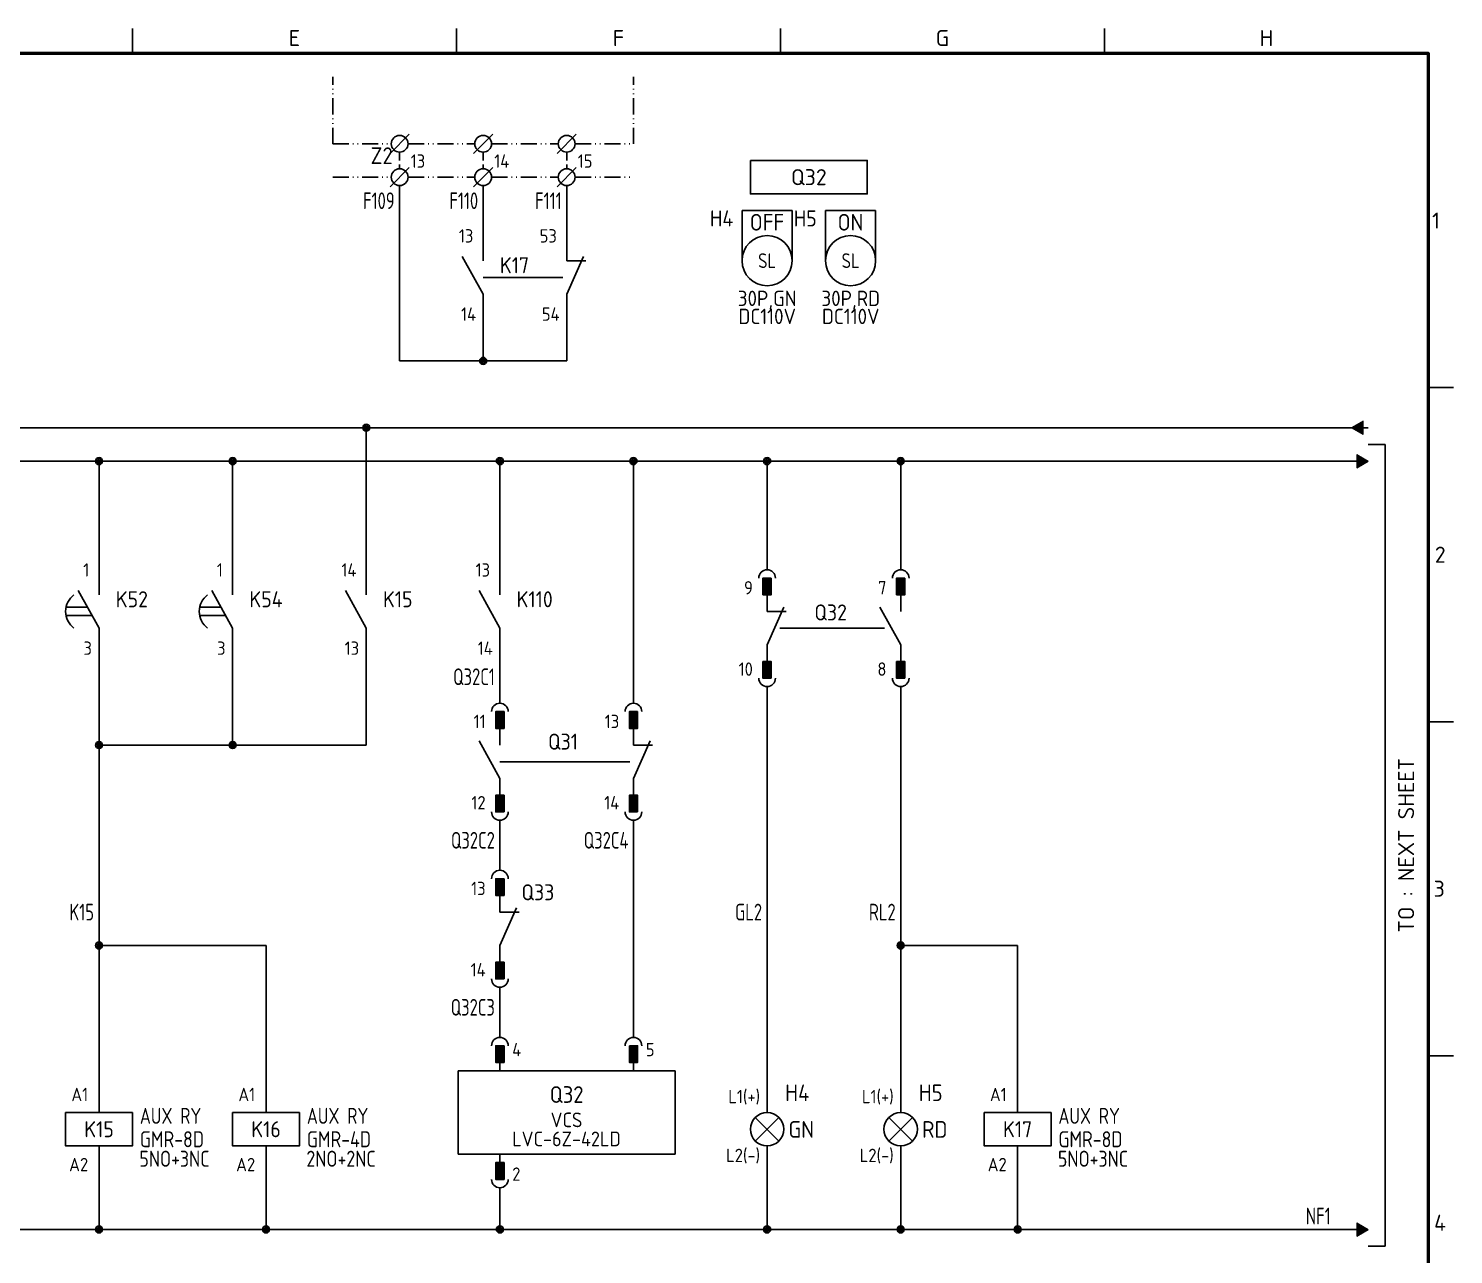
# Model space of a CAD drawing. Header units: millimetres. Extents: x 0 to 556, y 1 to 306.
# Drawn here: x 194.4 to 407.8, y 103.8 to 287.2 of the extents above; entities that cross this region are included whole.
import ezdxf
from ezdxf.enums import TextEntityAlignment as Align

# ---------------------------------------------------------------- set-up
doc = ezdxf.new("R2010")
doc.units = ezdxf.units.MM
doc.linetypes.add('ACAD_ISO12W100', pattern=[21, 12, -3, 0, -3, 0, -3])
doc.linetypes.add('HIDDEN', pattern=[0.375, 0.25, -0.125])
for name, color, linetype in [('LINK', 7, 'Continuous'), ('MISC', 7, 'Continuous'), ('Sheet Line', 3, 'Continuous'), ('Sheet Text', 2, 'Continuous'), ('SYMS', 7, 'Continuous'), ('TAGS', 7, 'Continuous'), ('TERMS', 7, 'Continuous'), ('WIRE_YELLOW', 2, 'Continuous'), ('WIREFIXED', 7, 'Continuous')]:
    doc.layers.add(name, color=color, linetype=linetype)
doc.layers.add('Sheet Out Line', color=2, linetype='Continuous', lineweight=50)
doc.styles.add('WD', font='ISOCP2.shx')
doc.styles.add('WD_IEC', font='ISOCP2.shx', dxfattribs={"width": 1.1, "height": 2.4, "bigfont": 'whgtxt.shx'})
pattern_1 = [(45, (123.85557, 95.69532), (-0.1122532, 0.1122532), [])]

# ---------------------------------------------------------------- blocks, each defined once
blk = doc.blocks.new('LSSA3')
h = blk.add_hatch()
h.set_pattern_fill('ANSI31', color=256, scale=0.05, style=0)
h.set_pattern_definition(pattern_1)
h.paths.add_polyline_path([(345.99, 108.51), (346.14, 108.51)], flags=17)
edge = h.paths.add_edge_path(flags=17)
edge.add_line((345.83, 108.51), (345.99, 108.51))
edge.add_line((345.83, 108.51), (345.99, 108.51))
at = {"layer": 'Sheet Line'}
for p, q in [((210, 283.5), (210, 287.25)), ((258.5, 283.5), (258.5, 287.25)), ((307, 283.5), (307, 287.25)), ((355.5, 283.5), (355.5, 287.25)), ((404, 233.5), (407.75, 233.5)), ((404, 183.5), (407.75, 183.5)), ((404, 133.5), (407.75, 133.5))]:
    blk.add_line(p, q, dxfattribs=at)
at = {"layer": 'Sheet Out Line'}
blk.add_lwpolyline([(16, 6.5), (404, 6.5), (404, 283.5), (16, 283.5)], close=True, dxfattribs=at)
at = {"style": 'WD_IEC', "width": 1.1}
for tag, height, p in [('DESC4', 2.4, (57.5, 39.5)), ('CUSTOMERS31', 3.8, (219, 38)), ('TITLE1', 3.6, (333, 37.5)), ('CUSTOMERS21', 3.8, (219, 35.25)), ('DESC3', 2.4, (57.5, 33.5)), ('CUSTOMERS32', 3.8, (219, 32.5)), ('TITLE2', 3.6, (333, 32.5)), ('CUSTOMERS22', 3.8, (219, 29.75)), ('RN', 3.5, (398, 28.75)), ('DESC2', 2.4, (57.5, 27.5)), ('CUSTOMERS33', 3.8, (219, 27)), ('TITLE3', 3.6, (333, 27.5)), ('DESC1', 2.4, (57.5, 21.5)), ('FILE', 2.4, (314, 18.5)), ('WORKNO', 3.5, (365.5, 18.5)), ('DESC0', 2.4, (57.5, 15.5)), ('SHN', 2.4, (395, 12)), ('TSH', 2.4, (401, 9))]:
    blk.add_attdef(tag, text='', height=height, dxfattribs=at).set_placement(p, align=Align.MIDDLE_CENTER)
at = {"style": 'WD_IEC'}
for tag, p in [('DATE4', (96.5, 39.5)), ('DRWN4', (111.5, 39.5)), ('DSGN4', (126.5, 39.5)), ('CHKD4', (141.5, 39.5)), ('APPD4', (156.5, 39.5)), ('DATE3', (96.5, 33.5)), ('DRWN3', (111.5, 33.5)), ('DSGN3', (126.5, 33.5)), ('CHKD3', (141.5, 33.5)), ('APPD3', (156.5, 33.5)), ('DATE2', (96.5, 27.5)), ('DRWN2', (111.5, 27.5)), ('DSGN2', (126.5, 27.5)), ('CHKD2', (141.5, 27.5)), ('APPD2', (156.5, 27.5)), ('DATE1', (96.5, 21.5)), ('DRWN1', (111.5, 21.5)), ('DSGN1', (126.5, 21.5)), ('CHKD1', (141.5, 21.5)), ('APPD1', (156.5, 21.5)), ('DATE0', (96.5, 15.5)), ('DRWN0', (111.5, 15.5)), ('DSGN0', (126.5, 15.5)), ('CHKD0', (141.5, 15.5)), ('APPD0', (156.5, 15.5))]:
    blk.add_attdef(tag, text='', height=2.4, dxfattribs=at).set_placement(p, align=Align.MIDDLE_CENTER)
at = {"style": 'WD_IEC', "width": 1.1}
for tag, p in [('DWG1ST', (345, 10.5)), ('DWGNO', (373.49, 10.5))]:
    blk.add_attdef(tag, text='', height=3.5, dxfattribs=at).set_placement(p, align=Align.MIDDLE_LEFT)
at = {"style": 'WD_IEC', "width": 1.1, "flags": 9}
blk.add_attdef('WD_TB', (0, 0), '', height=2.4, dxfattribs=at)
at = {"layer": 'Sheet Text', "style": 'WD_IEC', "width": 1.1}
for s, p in [('E', (234.25, 284.62)), ('F', (282.75, 284.62)), ('G', (331.25, 284.62)), ('H', (379.75, 284.62))]:
    blk.add_text(s, height=2.4, dxfattribs=at).set_placement(p, align=Align.CENTER)
for s, p in [('1', (405.73, 258.5)), ('2', (406.58, 208.5)), ('3', (406.45, 158.5)), ('4', (406.62, 108.5))]:
    blk.add_text(s, height=2.4, dxfattribs=at).set_placement(p, align=Align.MIDDLE_RIGHT)
blk = doc.blocks.new('VONF1N')
blk.add_hatch(color=256).paths.add_polyline_path([(1, -0.768), (-1, -0.768), (0, -2.5)])
at = {"flags": 128}
blk.add_lwpolyline([(0, -0.768), (0, 0)], dxfattribs=at)
at = {"lineweight": 0, "flags": 128}
for points in [[(1, -0.768), (-1, -0.768), (0, -2.5)], [(1, -0.768), (0, -2.5)]]:
    blk.add_lwpolyline(points, dxfattribs=at)
at = {"style": 'WD', "flags": 1}
for tag, p in [('X2TERM01', (0, -0.768)), ('X8TERM02', (0, -2.5))]:
    blk.add_attdef(tag, p, '', height=0.08, dxfattribs=at)
blk = doc.blocks.new('VA21_VCSQ2')
for p, q in [((0, 0), (0, -1.25)), ((20, 0), (20, -1.25)), ((20, -6.25), (20, -2.5)), ((26.25, -6.25), (-6.25, -6.25)), ((-6.25, -6.25), (-6.25, -18.75)), ((0, -5), (0, -6.25)), ((0, -6.25), (0, -6.25)), ((26.25, -18.75), (26.25, -6.25)), ((-6.25, -10.01), (-6.25, -10.01)), ((-6.25, -18.75), (26.25, -18.75)), ((0, -18.75), (0, -18.75)), ((0, -20), (0, -18.75)), ((0, -25), (0, -23.75))]:
    blk.add_line(p, q)
for points in [[(0.62, -2.5), (-0.62, -2.5), (-0.62, -5), (0.62, -5)], [(19.38, -2.5), (20.62, -2.5), (20.62, -5), (19.38, -5)], [(0.62, -22.5), (-0.62, -22.5), (-0.62, -20), (0.62, -20)]]:
    blk.add_lwpolyline(points, close=True)
for centre, start, end in [((0, -2.5), 0, 180), ((20, -2.5), 0, 180), ((0, -22.5), 180, 0)]:
    blk.add_arc(centre, 1.25, start, end)
for points in [[(0.62, -5), (0.62, -2.5), (-0.62, -5), (-0.62, -2.5)], [(19.38, -5), (19.38, -2.5), (20.62, -5), (20.62, -2.5)], [(0.62, -20), (0.62, -22.5), (-0.62, -20), (-0.62, -22.5)]]:
    blk.add_solid(points)
at = {"flags": 1}
for tag, p, height, style in [('X2TERM01', (0, 0), 0.08, 'WD'), ('X2TERM03', (20, 0), 0.08, 'WD'), ('CAT', (26.86, -9.24), 1, 'WD_IEC'), ('FAMILY', (26.85, -10.78), 1, 'WD_IEC'), ('CATDESC', (26.85, -12.28), 1, 'WD_IEC'), ('MFG', (26.9, -13.57), 1, 'WD_IEC'), ('ASSYCODE', (26.79, -14.93), 1, 'WD_IEC'), ('RATING10', (26.79, -16.3), 1, 'WD_IEC'), ('RATING1', (26.79, -17.67), 1, 'WD_IEC'), ('RATING2', (26.79, -19.04), 1, 'WD_IEC'), ('X8TERM02', (0, -25), 0.08, 'WD')]:
    blk.add_attdef(tag, p, '', height=height, dxfattribs=dict(at, style=style))
at = {"linetype": 'Continuous', "style": 'WD'}
for tag, p in [('TERM01', (1.85, -3.08)), ('TERM03', (21.85, -3.08)), ('TERM02', (1.85, -21.72))]:
    blk.add_attdef(tag, text='', height=2, dxfattribs=at).set_placement(p, align=Align.MIDDLE_LEFT)
at = {"style": 'WD_IEC', "flags": 1}
for tag, p in [('INST', (26.98, -6.05)), ('LOC', (26.95, -7.35))]:
    blk.add_attdef(tag, text='', height=1, dxfattribs=at).set_placement(p, align=Align.MIDDLE_LEFT)
at = {"style": 'WD_IEC'}
for tag, height, p in [('TAG1', 2.5, (9.99, -9.81)), ('RATING12', 2.2, (9.97, -13.6)), ('RATING11', 2.2, (9.97, -16.45))]:
    blk.add_attdef(tag, text='', height=height, dxfattribs=at).set_placement(p, align=Align.MIDDLE_CENTER)
at = {"lineweight": 9, "style": 'WD_IEC'}
for tag, p in [('NO', (-4.31, -38.19)), ('NC', (-4.31, -41.69))]:
    blk.add_attdef(tag, text='', height=2.5, dxfattribs=at).set_placement(p, align=Align.TOP_RIGHT)
for tag, p in [('XREFNO', (-2.81, -38.19)), ('XREFNC', (-2.81, -41.69))]:
    blk.add_attdef(tag, text='', height=2.5, dxfattribs=at).set_placement(p, align=Align.TOP_LEFT)
blk = doc.blocks.new('WDDOT')
for radius in [0.529, 0.33, 0.164]:
    blk.add_circle((0, 0), radius)
blk = doc.blocks.new('VJ11_AUXRY_Q1')
for p, q in [((0, 2.5), (0, 7.5)), ((0, -2.5), (0, -7.5))]:
    blk.add_line(p, q)
blk.add_lwpolyline([(-5, 2.5), (-5, -2.5), (5, -2.5), (5, 2.5)], close=True)
at = {"style": 'WD_IEC', "flags": 1}
for tag, p, height in [('X2TERM01', (0, 7.5), 0.32), ('X4LINK', (-5, 0), 0.32), ('X1LINK', (5, 0), 0.32), ('INST', (2.17, -4.46), 1), ('LOC', (2.14, -5.76), 1), ('FAMILY', (2.27, -7.15), 1), ('X8TERM02', (0, -7.5), 0.32), ('MFG', (2.34, -8.68), 1), ('ASSYCODE', (2.25, -11.11), 1), ('CAT', (2.31, -9.98), 1), ('WDTAGALT', (2.25, -12.35), 1), ('PEER_PINLIST', (2.25, -13.65), 1)]:
    blk.add_attdef(tag, p, '', height=height, dxfattribs=at)
at = {"style": 'WD_IEC'}
for tag, p in [('TERM01', (-1.63, 4.2)), ('TERM02', (-1.63, -6.29))]:
    blk.add_attdef(tag, text='', height=2, dxfattribs=at).set_placement(p, align=Align.RIGHT)
for tag, p, width in [('RATING12', (6.11, 0.8), 0.85), ('RATING11', (6.11, -2.7), 0.9), ('RATING1', (6.04, -5.62), 0.9)]:
    blk.add_attdef(tag, p, '', height=2.4, dxfattribs=dict(at, width=width))
blk.add_attdef('TAG1', text='', height=2.4, dxfattribs=at).set_placement((0, 0), align=Align.MIDDLE_CENTER)
at = {"lineweight": 9, "style": 'WD_IEC'}
for tag, p in [('NO', (-5.5, -16.5)), ('NC', (-5.5, -20))]:
    blk.add_attdef(tag, text='', height=2.5, dxfattribs=at).set_placement(p, align=Align.TOP_RIGHT)
for tag, p in [('XREFNO', (-4, -16.5)), ('XREFNC', (-4, -20))]:
    blk.add_attdef(tag, text='', height=2.5, dxfattribs=at).set_placement(p, align=Align.TOP_LEFT)
blk = doc.blocks.new('VJ321_TIMER1')
for p, q in [((0, 7.5), (0, 2.5)), ((0, -2.5), (-3.12, 3.12)), ((-4.94, 0.62), (-1.74, 0.62)), ((-4.94, -0.62), (-1.04, -0.62)), ((0, -2.5), (0, -7.5))]:
    blk.add_line(p, q)
blk.add_arc((-1.88, 0), 3.12, 126.8699, 233.1301)
at = {"linetype": 'Continuous', "style": 'WD_IEC'}
for tag, p in [('TERM01', (-1.47, 5.21)), ('TERM02', (-1.06, -6.5))]:
    blk.add_attdef(tag, text='', height=2, dxfattribs=at).set_placement(p, align=Align.RIGHT)
at = {"style": 'WD_IEC', "flags": 1}
for tag, p in [('X2TERM01', (0, 7.5)), ('X4LINK', (-5.75, 0)), ('X1LINK', (-0.5, 0)), ('X8TERM02', (0, -7.5))]:
    blk.add_attdef(tag, p, '', height=0.32, dxfattribs=at)
at = {"style": 'WD', "flags": 1}
for tag, p in [('INST', (-7.16, 1.33)), ('LOC', (-7.26, -0.03)), ('FAMILY', (-7.22, -2.55)), ('XREF', (-7.24, -1.29)), ('CONTACT', (-7.29, -3.89))]:
    blk.add_attdef(tag, text='', height=1, dxfattribs=at).set_placement(p, align=Align.RIGHT)
at = {"style": 'WD_IEC'}
for tag, p in [('TAG2', (2.5, 0.62)), ('TEXT1', (2.5, -2.89)), ('TEXT2', (2.5, -6.09))]:
    blk.add_attdef(tag, p, '', height=2.4, dxfattribs=at)
blk = doc.blocks.new('VB421_AUXCONTACT1')
for p, q in [((0, 7.5), (0, 2.5)), ((0, -2.5), (-3.12, 3.12)), ((0, -2.5), (0, -7.5))]:
    blk.add_line(p, q)
at = {"linetype": 'Continuous', "style": 'WD_IEC'}
for tag, p in [('TERM01', (-1.47, 5.21)), ('TERM02', (-1.06, -6.5))]:
    blk.add_attdef(tag, text='', height=2, dxfattribs=at).set_placement(p, align=Align.RIGHT)
at = {"style": 'WD_IEC', "flags": 1}
for tag, p, height in [('X2TERM01', (0, 7.5), 0.34), ('X4LINK', (-2.75, 0), 0.32), ('X1LINK', (0, 0), 0.34), ('X8TERM02', (0, -7.5), 0.34)]:
    blk.add_attdef(tag, p, '', height=height, dxfattribs=at)
at = {"style": 'WD_IEC'}
for tag, p in [('TAG2', (2.5, 0.62)), ('TEXT1', (2.5, -2.89)), ('TEXT2', (2.5, -6.09))]:
    blk.add_attdef(tag, p, '', height=2.4, dxfattribs=at)
for tag, p in [('INST', (-2.43, -9.12)), ('LOC', (-2.58, -10.73))]:
    blk.add_attdef(tag, text='', height=1, dxfattribs=at).set_placement(p, align=Align.RIGHT)
at = {"style": 'WD_IEC', "flags": 1}
for tag, p in [('FAMILY', (-2.53, -13.64)), ('XREF', (-2.58, -12.19)), ('CONTACT', (-2.6, -15.24))]:
    blk.add_attdef(tag, text='', height=1, dxfattribs=at).set_placement(p, align=Align.RIGHT)
blk = doc.blocks.new('WD_WNV')
at = {"linetype": 'Continuous', "style": 'WD_IEC', "width": 0.8}
blk.add_attdef('WIRENO', text='', height=2.5, rotation=90, dxfattribs=at).set_placement((-0.75, 0), align=Align.CENTER)
at = {"style": 'WD_IEC', "flags": 1}
for tag, p in [('W08USER', (-1, 0.375)), ('W04USER', (-1, 0.875)), ('W05USER', (-1, 0.75)), ('W09USER', (-1, 0.25)), ('W03USER', (-1, 1)), ('W06USER', (-1, 0.625)), ('W07USER', (-1, 0.5)), ('W02USER', (-1, 1.125)), ('W01USER', (-1, 1.25)), ('W10USER', (-1, 0.125))]:
    blk.add_attdef(tag, text='', height=0.08, dxfattribs=at).set_placement(p, align=Align.CENTER)
blk = doc.blocks.new('VPA2_PBLGREEN')
for p, q in [((0, 7.5), (0, 2.5)), ((-1.77, -1.77), (1.77, 1.77)), ((1.77, -1.77), (-1.77, 1.77)), ((0, -2.5), (0, -7.5))]:
    blk.add_line(p, q)
blk.add_circle((0, 0), 2.5)
at = {"style": 'WD_IEC', "flags": 1}
for tag, p, height in [('INST', (1.67, 9.33), 1), ('LOC', (1.73, 8.15), 1), ('X2TERM01', (0, 7.5), 0.32), ('X4LINK', (-3, 0), 0.32), ('X1LINK', (3, 0), 0.32), ('FAMILY', (1, -5.91), 1), ('X8TERM02', (0, -7.5), 0.32)]:
    blk.add_attdef(tag, p, '', height=height, dxfattribs=at)
at = {"style": 'WD_IEC'}
for tag, p in [('TAG2', (2.7, 5.45)), ('COLOR', (3.2, -0.03))]:
    blk.add_attdef(tag, text='', height=2.5, dxfattribs=at).set_placement(p, align=Align.MIDDLE_LEFT)
for tag, p in [('TERM01', (-1.05, 3.89)), ('TERM02', (-1.05, -4.92))]:
    blk.add_attdef(tag, text='', height=2, dxfattribs=at).set_placement(p, align=Align.RIGHT)
at = {"style": 'WD_IEC', "flags": 1}
for tag, height, p in [('XREF', 2, (3.01, 2.8)), ('PIN_LIST', 1.6, (3.12, -3.72))]:
    blk.add_attdef(tag, text='', height=height, dxfattribs=at).set_placement(p, align=Align.MIDDLE_LEFT)
blk = doc.blocks.new('VPA2_PBLRED')
for p, q in [((0, 7.5), (0, 2.5)), ((-1.77, -1.77), (1.77, 1.77)), ((1.77, -1.77), (-1.77, 1.77)), ((0, -2.5), (0, -7.5))]:
    blk.add_line(p, q)
blk.add_circle((0, 0), 2.5)
at = {"style": 'WD_IEC', "flags": 1}
for tag, p, height in [('INST', (1.67, 9.33), 1), ('LOC', (1.73, 8.15), 1), ('X2TERM01', (0, 7.5), 0.32), ('X4LINK', (-3, 0), 0.32), ('X1LINK', (3, 0), 0.32), ('FAMILY', (1, -5.91), 1), ('X8TERM02', (0, -7.5), 0.32)]:
    blk.add_attdef(tag, p, '', height=height, dxfattribs=at)
at = {"style": 'WD_IEC'}
for tag, p in [('TAG2', (2.7, 5.45)), ('COLOR', (3.2, -0.03))]:
    blk.add_attdef(tag, text='', height=2.5, dxfattribs=at).set_placement(p, align=Align.MIDDLE_LEFT)
for tag, p in [('TERM01', (-1.05, 3.89)), ('TERM02', (-1.05, -4.92))]:
    blk.add_attdef(tag, text='', height=2, dxfattribs=at).set_placement(p, align=Align.RIGHT)
at = {"style": 'WD_IEC', "flags": 1}
for tag, height, p in [('XREF', 2, (3.01, 2.8)), ('PIN_LIST', 1.6, (3.12, -3.72))]:
    blk.add_attdef(tag, text='', height=height, dxfattribs=at).set_placement(p, align=Align.MIDDLE_LEFT)
blk = doc.blocks.new('VA122_AUXCONTACT')
for p, q in [((0, 11.25), (0, 8.75)), ((0, 7.5), (0, 2.5)), ((0, -2.5), (2.5, 3.12)), ((0, 2.5), (2.87, 2.5)), ((0, -2.5), (0, -7.5)), ((0, -11.25), (0, -8.75))]:
    blk.add_line(p, q)
for points in [[(0.62, 7.5), (-0.62, 7.5), (-0.62, 5), (0.62, 5)], [(0.62, -7.5), (-0.62, -7.5), (-0.62, -5), (0.62, -5)]]:
    blk.add_lwpolyline(points, close=True)
for centre, start, end in [((0, 7.5), 0, 180), ((0, -7.5), 180, 0)]:
    blk.add_arc(centre, 1.25, start, end)
for points in [[(0.62, 5), (0.62, 7.5), (-0.62, 5), (-0.62, 7.5)], [(0.62, -5), (0.62, -7.5), (-0.62, -5), (-0.62, -7.5)]]:
    blk.add_solid(points)
at = {"flags": 1}
for tag, p, height, style in [('X2TERM01', (0, 11.25), 0.08, 'WD'), ('X4LINK', (-0.55, 0), 0.32, 'WD_IEC'), ('X1LINK', (1.92, 0), 0.32, 'WD_IEC'), ('X8TERM02', (0, -11.25), 0.08, 'WD')]:
    blk.add_attdef(tag, p, '', height=height, dxfattribs=dict(at, style=style))
at = {"style": 'WD_IEC'}
for tag, p in [('TERM01', (-2.13, 5.04)), ('TERM02', (-2.13, -7.13))]:
    blk.add_attdef(tag, text='', height=2, dxfattribs=at).set_placement(p, align=Align.RIGHT)
for tag, p in [('TAG2', (3.23, 5.46)), ('TEXT1', (3.23, 1.42)), ('TEXT2', (3.23, -1.5))]:
    blk.add_attdef(tag, text='', height=2.4, dxfattribs=at).set_placement(p, align=Align.MIDDLE_LEFT)
at = {"style": 'WD_IEC', "flags": 1}
blk.add_attdef('XREF', text='', height=1.8, dxfattribs=at).set_placement((3.23, -3.96), align=Align.MIDDLE_LEFT)
for tag, p in [('INST', (-2.37, -9.97)), ('LOC', (-2.4, -11.27)), ('FAMILY', (-2.27, -12.66)), ('CONTACT', (-2.27, -14))]:
    blk.add_attdef(tag, text='', height=1, dxfattribs=at).set_placement(p, align=Align.RIGHT)
blk = doc.blocks.new('VA121_AUXCONTACT')
for p, q in [((0, 11.25), (0, 8.75)), ((0, 6.25), (0, 2.5)), ((0, -2.5), (-3.12, 3.12)), ((0, -2.5), (0, -5)), ((0, -11.25), (0, -8.75))]:
    blk.add_line(p, q)
for points in [[(0.62, 7.5), (-0.62, 7.5), (-0.62, 5), (0.62, 5)], [(0.62, -7.5), (-0.62, -7.5), (-0.62, -5), (0.62, -5)]]:
    blk.add_lwpolyline(points, close=True)
for centre, start, end in [((0, 7.5), 0, 180), ((0, -7.5), 180, 0)]:
    blk.add_arc(centre, 1.25, start, end)
for points in [[(0.62, 5), (0.62, 7.5), (-0.62, 5), (-0.62, 7.5)], [(0.62, -5), (0.62, -7.5), (-0.62, -5), (-0.62, -7.5)]]:
    blk.add_solid(points)
at = {"flags": 1}
for tag, p, height, style in [('X2TERM01', (0, 11.25), 0.08, 'WD'), ('X4LINK', (-2.42, 0), 0.32, 'WD_IEC'), ('X1LINK', (0, 0), 0.32, 'WD_IEC'), ('X8TERM02', (0, -11.25), 0.08, 'WD')]:
    blk.add_attdef(tag, p, '', height=height, dxfattribs=dict(at, style=style))
at = {"style": 'WD_IEC'}
for tag, p in [('TERM01', (-2.13, 5.04)), ('TERM02', (-2.13, -7.13))]:
    blk.add_attdef(tag, text='', height=2, dxfattribs=at).set_placement(p, align=Align.RIGHT)
for tag, p in [('TAG2', (2.69, 5.46)), ('TEXT1', (2.69, 1.42)), ('TEXT2', (2.69, -1.5))]:
    blk.add_attdef(tag, text='', height=2.4, dxfattribs=at).set_placement(p, align=Align.MIDDLE_LEFT)
at = {"style": 'WD_IEC', "flags": 1}
blk.add_attdef('XREF', text='', height=1.8, dxfattribs=at).set_placement((2.69, -3.96), align=Align.MIDDLE_LEFT)
for tag, p in [('INST', (-2.37, -9.97)), ('LOC', (-2.4, -11.27)), ('FAMILY', (-2.27, -12.66)), ('CONTACT', (-2.27, -14))]:
    blk.add_attdef(tag, text='', height=1, dxfattribs=at).set_placement(p, align=Align.RIGHT)
blk = doc.blocks.new('VLA1_SL1')
for p, q in [((-3.75, 7.5), (3.75, 7.5)), ((-3.75, 0), (-3.75, 7.5)), ((3.75, 0), (3.75, 7.5))]:
    blk.add_line(p, q)
blk.add_circle((0, 0), 3.75)
at = {"style": 'WD'}
blk.add_attdef('TAG1', text='', height=2.4, dxfattribs=at).set_placement((-5.07, 4.41), align=Align.BOTTOM_RIGHT)
at = {"style": 'WD_IEC'}
blk.add_attdef('TEXT', text='', height=2.5, dxfattribs=at).set_placement((-0.01, 5.75), align=Align.MIDDLE_CENTER)
at = {"style": 'WD_IEC', "flags": 1}
for tag, p in [('INST', (5.84, 4.59)), ('LOC', (5.9, 3.42)), ('ASSYCODE', (5.8, 1.95)), ('FAMILY', (5.8, 0.45)), ('MFG', (5.8, -1.05)), ('CAT', (5.8, -2.53))]:
    blk.add_attdef(tag, p, '', height=1, dxfattribs=at)
at = {"style": 'WD_IEC', "width": 0.9}
blk.add_attdef('RATING12', text='', height=2.2, dxfattribs=at).set_placement((0, 0), align=Align.MIDDLE_CENTER)
at = {"style": 'WD_IEC'}
for tag, p in [('RATING1', (0.02, -4.49)), ('RATING2', (0.02, -7.19))]:
    blk.add_attdef(tag, text='', height=2.3, dxfattribs=at).set_placement(p, align=Align.TOP_CENTER)
blk = doc.blocks.new('WD_WNH')
at = {"linetype": 'Continuous', "style": 'WD_IEC', "width": 0.8}
blk.add_attdef('WIRENO', text='', height=2.5, dxfattribs=at).set_placement((0, 0.75), align=Align.CENTER)
at = {"style": 'WD_IEC', "flags": 1}
for tag, p in [('W08USER', (0, 0.375)), ('W04USER', (0, 0.875)), ('W05USER', (0, 0.75)), ('W09USER', (0, 0.25)), ('W03USER', (0, 1)), ('W06USER', (0, 0.625)), ('W07USER', (0, 0.5)), ('W02USER', (0, 1.125)), ('W01USER', (0, 1.25)), ('W10USER', (0, 0.125))]:
    blk.add_attdef(tag, text='', height=0.08, dxfattribs=at).set_placement(p, align=Align.CENTER)
blk = doc.blocks.new('HT0_TB1')
blk.add_circle((0, 0), 1.25)
at = {"layer": 'SYMS'}
blk.add_line((-1.44, -1.44), (1.44, 1.44), dxfattribs=at)
at = {"flags": 1}
for tag, p, height, style in [('X4LINK', (-1.25, 0), 0.01, 'WD'), ('X4TERM01', (-1.25, 0), 0.25, 'WD_IEC'), ('X2TERM01', (0, 1.25), 0.25, 'WD_IEC'), ('X1LINK', (1.25, 0), 0.01, 'WD'), ('X1TERM01', (1.25, 0), 0.25, 'WD_IEC'), ('X8TERM01', (0, -1.25), 0.25, 'WD_IEC')]:
    blk.add_attdef(tag, p, '', height=height, dxfattribs=dict(at, style=style))
blk = doc.blocks.new('HT0W_TB1')
blk.add_circle((0, 0), 1.25)
at = {"layer": 'SYMS'}
blk.add_line((-1.44, -1.44), (1.44, 1.44), dxfattribs=at)
at = {"style": 'WD_IEC', "flags": 1}
for tag, p in [('INST', (-1.04, 7.87)), ('LOC', (-1.04, 4.87))]:
    blk.add_attdef(tag, text='', height=2.5, dxfattribs=at).set_placement(p, align=Align.BOTTOM_RIGHT)
at = {"style": 'WD_IEC'}
blk.add_attdef('TAGSTRIP', text='', height=2.5, dxfattribs=at).set_placement((-1.04, 1.87), align=Align.BOTTOM_RIGHT)
blk.add_attdef('TERM01', text='', height=2, dxfattribs=at).set_placement((1.66, 0.81), align=Align.BOTTOM_LEFT)
at = {"flags": 1}
for tag, p, height, style in [('X4LINK', (-1.25, 0), 0.01, 'WD'), ('X4TERM01', (-1.25, 0), 0.25, 'WD_IEC'), ('STRIPSEQ', (-0.02, -0.02), 0.025, 'WD_IEC'), ('X2TERM01', (0, 1.25), 0.25, 'WD_IEC'), ('X1LINK', (1.25, 0), 0.01, 'WD'), ('X1TERM01', (1.25, 0), 0.25, 'WD_IEC'), ('LINKTERM', (-0.02, -0.06), 0.025, 'WD_IEC'), ('X8TERM01', (0, -1.25), 0.25, 'WD_IEC')]:
    blk.add_attdef(tag, p, '', height=height, dxfattribs=dict(at, style=style))
at = {"style": 'WD_IEC', "flags": 1}
for tag, height, p in [('CAT', 1, (-1.95, -2.37)), ('ASSYCODE', 1, (-2.04, -4.92)), ('MFG', 1, (-2.09, -3.63)), ('DESC1', 2, (-1.78, -7.62)), ('DESC2', 2, (-1.78, -10.06)), ('DESC3', 2, (-1.78, -12.55))]:
    blk.add_attdef(tag, text='', height=height, dxfattribs=at).set_placement(p, align=Align.RIGHT)
blk = doc.blocks.new('VB422_AUXCONTACT1')
for p, q in [((0, 7.5), (0, 2.5)), ((0, -2.5), (2.5, 3.12)), ((0, 2.5), (2.87, 2.5)), ((0, -2.5), (0, -7.5))]:
    blk.add_line(p, q)
at = {"linetype": 'Continuous', "style": 'WD_IEC'}
for tag, p in [('TERM01', (-1.47, 5.21)), ('TERM02', (-1.06, -6.5))]:
    blk.add_attdef(tag, text='', height=2, dxfattribs=at).set_placement(p, align=Align.RIGHT)
at = {"style": 'WD_IEC', "flags": 1}
for tag, p, height in [('X2TERM01', (0, 7.5), 0.34), ('X4LINK', (-0.55, 0), 0.32), ('X1LINK', (1.92, 0), 0.32), ('X8TERM02', (0, -7.5), 0.34)]:
    blk.add_attdef(tag, p, '', height=height, dxfattribs=at)
at = {"style": 'WD_IEC'}
for tag, p in [('TAG2', (4.38, 0.62)), ('TEXT1', (4.38, -2.89)), ('TEXT2', (4.38, -6.09))]:
    blk.add_attdef(tag, p, '', height=2.4, dxfattribs=at)
for tag, p in [('INST', (-2.43, -9.12)), ('LOC', (-2.58, -10.73))]:
    blk.add_attdef(tag, text='', height=1, dxfattribs=at).set_placement(p, align=Align.RIGHT)
at = {"style": 'WD_IEC', "flags": 1}
for tag, p in [('FAMILY', (-2.53, -13.64)), ('XREF', (-2.58, -12.19)), ('CONTACT', (-2.6, -15.24))]:
    blk.add_attdef(tag, text='', height=1, dxfattribs=at).set_placement(p, align=Align.RIGHT)

msp = doc.modelspace()

# ---------------------------------------------------------------- hatches: boundary and pattern name
h = msp.add_hatch()
h.set_pattern_fill('ANSI31', color=256, scale=0.05, style=0)
h.set_pattern_definition(pattern_1)
h.paths.add_polyline_path([(345.99, 108.51), (346.14, 108.51)], flags=17)
edge = h.paths.add_edge_path(flags=17)
edge.add_line((345.83, 108.51), (345.99, 108.51))
edge.add_line((345.83, 108.51), (345.99, 108.51))

# ---------------------------------------------------------------- linework, layer by layer
at = {"linetype": 'ACAD_ISO12W100', "ltscale": 0.2}
for p, q in [((240, 270), (240, 280)), ((285, 270), (285, 280)), ((240, 270), (248.75, 270)), ((251.25, 270), (261.25, 270)), ((263.75, 270), (273.75, 270)), ((276.25, 270), (285, 270)), ((240, 265), (248.75, 265)), ((251.25, 265), (261.25, 265)), ((263.75, 265), (273.75, 265)), ((276.25, 265), (285, 265))]:
    msp.add_line(p, q, dxfattribs=at)
at = {"linetype": 'HIDDEN', "ltscale": 5}
for p, q in [((250, 268.75), (250, 266.25)), ((262.5, 268.75), (262.5, 266.25)), ((275, 268.75), (275, 266.25))]:
    msp.add_line(p, q, dxfattribs=at)
at = {"linetype": 'Continuous'}
for p, q in [((395, 225), (397.5, 225)), ((397.5, 225), (397.5, 105)), ((397.5, 105), (395, 105))]:
    msp.add_line(p, q, dxfattribs=at)
msp.add_lwpolyline([(302.5, 267.5), (320, 267.5), (320, 262.5), (302.5, 262.5)], close=True, dxfattribs=at)
at = {"layer": 'LINK'}
for points in [[(262.5, 250), (274.45, 250)], [(265, 177.5), (284.45, 177.5)]]:
    msp.add_lwpolyline(points, dxfattribs=at)
at = {"layer": 'LINK', "color": 2}
msp.add_lwpolyline([(306.92, 197.5), (322.58, 197.5)], dxfattribs=at)
at = {"layer": 'WIRE_YELLOW', "linetype": 'Continuous'}
for p, q in [((250, 263.75), (250, 237.5)), ((262.5, 263.75), (262.5, 257.5)), ((275, 263.75), (275, 257.5)), ((262.5, 242.5), (262.5, 237.5)), ((275, 242.5), (275, 237.5)), ((250, 237.5), (275, 237.5)), ((65, 227.5), (395, 227.5)), ((245, 207.5), (245, 227.5)), ((27.5, 222.5), (392.5, 222.5)), ((205, 222.5), (205, 207.5)), ((225, 207.5), (225, 222.5)), ((265, 222.5), (265, 207.5)), ((285, 222.5), (285, 188.75)), ((305, 208.75), (305, 222.5)), ((325, 208.75), (325, 222.5)), ((205, 192.5), (205, 130)), ((225, 180), (225, 192.5)), ((245, 180), (245, 192.5)), ((265, 192.5), (265, 188.75)), ((305, 186.25), (305, 130)), ((325, 186.25), (325, 130)), ((205, 180), (245, 180)), ((265, 166.25), (265, 163.75)), ((285, 166.25), (285, 137.5)), ((205, 150), (230, 150)), ((230, 150), (230, 130)), ((325, 150), (342.5, 150)), ((342.5, 150), (342.5, 130)), ((265, 141.25), (265, 137.5)), ((205, 115), (205, 107.5)), ((230, 115), (230, 107.5)), ((305, 115), (305, 107.5)), ((325, 115), (325, 107.5)), ((342.5, 115), (342.5, 107.5)), ((265, 112.5), (265, 107.5)), ((27.5, 107.5), (392.5, 107.5))]:
    msp.add_line(p, q, dxfattribs=at)

# ---------------------------------------------------------------- block references
at = {"linetype": 'Continuous'}
msp.add_blockref('LSSA3', (0, 0), dxfattribs=at)
at = {"layer": 'SYMS', "color": 2, "linetype": 'Continuous'}
for p in [(250, 270), (262.5, 270), (275, 270)]:
    msp.add_blockref('HT0_TB1', p, dxfattribs=at)
at = {"layer": 'SYMS', "linetype": 'Continuous'}
ref = msp.add_blockref('HT0W_TB1', (250, 265), dxfattribs=at)
ref.add_attrib('TAGSTRIP', 'Z2', dxfattribs={"layer": 'TAGS', "height": 2.5, "style": 'WD_IEC'}).set_placement((248.96, 266.21), align=Align.BOTTOM_RIGHT)
ref.add_attrib('TERM01', '13', dxfattribs={"layer": 'TERMS', "height": 2, "style": 'WD_IEC'}).set_placement((251.66, 265.81), align=Align.BOTTOM_LEFT)
ref = msp.add_blockref('HT0W_TB1', (262.5, 265), dxfattribs=at)
ref.add_attrib('TERM01', '14', dxfattribs={"layer": 'TERMS', "height": 2, "style": 'WD_IEC'}).set_placement((264.16, 265.81), align=Align.BOTTOM_LEFT)
ref = msp.add_blockref('HT0W_TB1', (275, 265), dxfattribs=at)
ref.add_attrib('TERM01', '15', dxfattribs={"layer": 'TERMS', "height": 2, "style": 'WD_IEC'}).set_placement((276.66, 265.81), align=Align.BOTTOM_LEFT)
ref = msp.add_blockref('VLA1_SL1', (305, 252.5), dxfattribs=at)
ref.add_attrib('TEXT', 'OFF', dxfattribs={"layer": 'MISC', "height": 2.5, "style": 'WD_IEC'}).set_placement((304.99, 258.25), align=Align.MIDDLE_CENTER)
ref.add_attrib('TAG1', 'H4', dxfattribs={"layer": 'TAGS', "height": 2.4, "style": 'WD'}).set_placement((299.93, 256.91), align=Align.BOTTOM_RIGHT)
ref.add_attrib('RATING2', 'DC110V', dxfattribs={"layer": 'MISC', "height": 2.3, "style": 'WD_IEC'}).set_placement((305.02, 245.31), align=Align.TOP_CENTER)
ref.add_attrib('RATING1', '30P,GN', dxfattribs={"layer": 'MISC', "height": 2.3, "style": 'WD_IEC'}).set_placement((305.02, 248.01), align=Align.TOP_CENTER)
ref.add_attrib('RATING12', 'SL', dxfattribs={"layer": 'MISC', "height": 2.2, "style": 'WD_IEC', "width": 0.9}).set_placement((305, 252.5), align=Align.MIDDLE_CENTER)
ref = msp.add_blockref('VLA1_SL1', (317.5, 252.5), dxfattribs=at)
ref.add_attrib('TEXT', 'ON', dxfattribs={"layer": 'MISC', "height": 2.5, "style": 'WD_IEC'}).set_placement((317.49, 258.25), align=Align.MIDDLE_CENTER)
ref.add_attrib('TAG1', 'H5', dxfattribs={"layer": 'TAGS', "height": 2.4, "style": 'WD'}).set_placement((312.43, 256.91), align=Align.BOTTOM_RIGHT)
ref.add_attrib('RATING2', 'DC110V', dxfattribs={"layer": 'MISC', "height": 2.3, "style": 'WD_IEC'}).set_placement((317.52, 245.31), align=Align.TOP_CENTER)
ref.add_attrib('RATING1', '30P,RD', dxfattribs={"layer": 'MISC', "height": 2.3, "style": 'WD_IEC'}).set_placement((317.52, 248.01), align=Align.TOP_CENTER)
ref.add_attrib('RATING12', 'SL', dxfattribs={"layer": 'MISC', "height": 2.2, "style": 'WD_IEC', "width": 0.9}).set_placement((317.5, 252.5), align=Align.MIDDLE_CENTER)
ref = msp.add_blockref('VB421_AUXCONTACT1', (262.5, 250), dxfattribs=at)
ref.add_attrib('TERM02', '14', dxfattribs={"layer": 'TERMS', "linetype": 'Continuous', "height": 2, "style": 'WD_IEC'}).set_placement((261.44, 243.5), align=Align.RIGHT)
ref.add_attrib('TERM01', '13', dxfattribs={"layer": 'TERMS', "linetype": 'Continuous', "height": 2, "style": 'WD_IEC'}).set_placement((261.03, 255.21), align=Align.RIGHT)
ref.add_attrib('TAG2', 'K17', (265, 250.62), dxfattribs={"layer": 'TAGS', "height": 2.4, "style": 'WD_IEC'})
ref = msp.add_blockref('VB422_AUXCONTACT1', (275, 250), dxfattribs=at)
ref.add_attrib('TERM02', '54', dxfattribs={"layer": 'TERMS', "linetype": 'Continuous', "height": 2, "style": 'WD_IEC'}).set_placement((273.94, 243.5), align=Align.RIGHT)
ref.add_attrib('TERM01', '53', dxfattribs={"layer": 'TERMS', "linetype": 'Continuous', "height": 2, "style": 'WD_IEC'}).set_placement((273.53, 255.21), align=Align.RIGHT)
for p in [(262.5, 237.5), (245, 227.5), (205, 222.5), (225, 222.5), (265, 222.5), (285, 222.5), (305, 222.5), (325, 222.5), (205, 180), (225, 180), (205, 150), (325, 150), (205, 107.5), (230, 107.5), (265, 107.5), (305, 107.5), (325, 107.5), (342.5, 107.5)]:
    msp.add_blockref('WDDOT', p, dxfattribs=at)
for p, rotation in [((395, 227.5), 270), ((392.5, 222.5), 90), ((392.5, 107.5), 90)]:
    msp.add_blockref('VONF1N', p, dxfattribs=dict(at, rotation=rotation))
ref = msp.add_blockref('VJ321_TIMER1', (205, 200), dxfattribs=at)
ref.add_attrib('TERM02', '3', dxfattribs={"layer": 'TERMS', "linetype": 'Continuous', "height": 2, "style": 'WD_IEC'}).set_placement((203.94, 193.5), align=Align.RIGHT)
ref.add_attrib('TERM01', '1', dxfattribs={"layer": 'TERMS', "linetype": 'Continuous', "height": 2, "style": 'WD_IEC'}).set_placement((203.53, 205.21), align=Align.RIGHT)
ref.add_attrib('TAG2', 'K52', (207.5, 200.62), dxfattribs={"layer": 'TAGS', "height": 2.4, "style": 'WD_IEC'})
ref = msp.add_blockref('VJ321_TIMER1', (225, 200), dxfattribs=at)
ref.add_attrib('TERM02', '3', dxfattribs={"layer": 'TERMS', "linetype": 'Continuous', "height": 2, "style": 'WD_IEC'}).set_placement((223.94, 193.5), align=Align.RIGHT)
ref.add_attrib('TERM01', '1', dxfattribs={"layer": 'TERMS', "linetype": 'Continuous', "height": 2, "style": 'WD_IEC'}).set_placement((223.53, 205.21), align=Align.RIGHT)
ref.add_attrib('TAG2', 'K54', (227.5, 200.62), dxfattribs={"layer": 'TAGS', "height": 2.4, "style": 'WD_IEC'})
ref = msp.add_blockref('VB421_AUXCONTACT1', (245, 200), dxfattribs=at)
ref.add_attrib('TERM02', '13', dxfattribs={"layer": 'TERMS', "linetype": 'Continuous', "height": 2, "style": 'WD_IEC'}).set_placement((243.94, 193.5), align=Align.RIGHT)
ref.add_attrib('TERM01', '14', dxfattribs={"layer": 'TERMS', "linetype": 'Continuous', "height": 2, "style": 'WD_IEC'}).set_placement((243.53, 205.21), align=Align.RIGHT)
ref.add_attrib('TAG2', 'K15', (247.5, 200.62), dxfattribs={"layer": 'TAGS', "height": 2.4, "style": 'WD_IEC'})
ref = msp.add_blockref('VB421_AUXCONTACT1', (265, 200), dxfattribs=at)
ref.add_attrib('TERM02', '14', dxfattribs={"layer": 'TERMS', "linetype": 'Continuous', "height": 2, "style": 'WD_IEC'}).set_placement((263.94, 193.5), align=Align.RIGHT)
ref.add_attrib('TERM01', '13', dxfattribs={"layer": 'TERMS', "linetype": 'Continuous', "height": 2, "style": 'WD_IEC'}).set_placement((263.53, 205.21), align=Align.RIGHT)
ref.add_attrib('TAG2', 'K110', (267.5, 200.62), dxfattribs={"layer": 'TAGS', "height": 2.4, "style": 'WD_IEC'})
ref = msp.add_blockref('VA122_AUXCONTACT', (305, 197.5), dxfattribs=at)
ref.add_attrib('TERM02', '10', dxfattribs={"layer": 'TERMS', "height": 2, "style": 'WD_IEC'}).set_placement((302.87, 190.37), align=Align.RIGHT)
ref.add_attrib('TERM01', '9', dxfattribs={"layer": 'TERMS', "height": 2, "style": 'WD_IEC'}).set_placement((302.87, 202.54), align=Align.RIGHT)
ref.add_attrib('TAG2', 'Q32', dxfattribs={"layer": 'TAGS', "height": 2.4, "style": 'WD_IEC'}).set_placement((312.08, 199.85), align=Align.MIDDLE_LEFT)
ref = msp.add_blockref('VA121_AUXCONTACT', (325, 197.5), dxfattribs=at)
ref.add_attrib('TERM02', '8', dxfattribs={"layer": 'TERMS', "height": 2, "style": 'WD_IEC'}).set_placement((322.87, 190.37), align=Align.RIGHT)
ref.add_attrib('TERM01', '7', dxfattribs={"layer": 'TERMS', "height": 2, "style": 'WD_IEC'}).set_placement((322.87, 202.54), align=Align.RIGHT)
ref = msp.add_blockref('VA121_AUXCONTACT', (265, 177.5), dxfattribs=at)
ref.add_attrib('TERM02', '12', dxfattribs={"layer": 'TERMS', "height": 2, "style": 'WD_IEC'}).set_placement((262.87, 170.37), align=Align.RIGHT)
ref.add_attrib('TERM01', '11', dxfattribs={"layer": 'TERMS', "height": 2, "style": 'WD_IEC'}).set_placement((262.87, 182.54), align=Align.RIGHT)
ref.add_attrib('TAG2', 'Q31', dxfattribs={"layer": 'TAGS', "height": 2.4, "style": 'WD_IEC'}).set_placement((272.21, 180.51), align=Align.MIDDLE_LEFT)
ref = msp.add_blockref('VA122_AUXCONTACT', (285, 177.5), dxfattribs=at)
ref.add_attrib('TERM02', '14', dxfattribs={"layer": 'TERMS', "height": 2, "style": 'WD_IEC'}).set_placement((282.87, 170.37), align=Align.RIGHT)
ref.add_attrib('TERM01', '13', dxfattribs={"layer": 'TERMS', "height": 2, "style": 'WD_IEC'}).set_placement((282.87, 182.54), align=Align.RIGHT)
ref = msp.add_blockref('VA122_AUXCONTACT', (265, 152.5), dxfattribs=at)
ref.add_attrib('TERM02', '14', dxfattribs={"layer": 'TERMS', "height": 2, "style": 'WD_IEC'}).set_placement((262.87, 145.37), align=Align.RIGHT)
ref.add_attrib('TERM01', '13', dxfattribs={"layer": 'TERMS', "height": 2, "style": 'WD_IEC'}).set_placement((262.87, 157.54), align=Align.RIGHT)
ref.add_attrib('TAG2', 'Q33', dxfattribs={"layer": 'TAGS', "height": 2.4, "style": 'WD_IEC'}).set_placement((268.23, 157.96), align=Align.MIDDLE_LEFT)
ref = msp.add_blockref('VA21_VCSQ2', (265, 137.5), dxfattribs=at)
ref.add_attrib('TERM02', '2', dxfattribs={"layer": 'TERMS', "linetype": 'Continuous', "height": 2, "style": 'WD'}).set_placement((266.85, 115.78), align=Align.MIDDLE_LEFT)
ref.add_attrib('TERM03', '5', dxfattribs={"layer": 'TERMS', "linetype": 'Continuous', "height": 2, "style": 'WD'}).set_placement((286.85, 134.42), align=Align.MIDDLE_LEFT)
ref.add_attrib('TERM01', '4', dxfattribs={"layer": 'TERMS', "linetype": 'Continuous', "height": 2, "style": 'WD'}).set_placement((266.85, 134.42), align=Align.MIDDLE_LEFT)
ref.add_attrib('RATING11', 'LVC-6Z-42LD', dxfattribs={"layer": 'MISC', "height": 2.2, "style": 'WD_IEC'}).set_placement((274.97, 121.05), align=Align.MIDDLE_CENTER)
ref.add_attrib('RATING12', 'VCS', dxfattribs={"layer": 'MISC', "height": 2.2, "style": 'WD_IEC'}).set_placement((274.97, 123.9), align=Align.MIDDLE_CENTER)
ref.add_attrib('TAG1', 'Q32', dxfattribs={"layer": 'TAGS', "height": 2.5, "style": 'WD_IEC'}).set_placement((274.99, 127.69), align=Align.MIDDLE_CENTER)
ref = msp.add_blockref('VJ11_AUXRY_Q1', (205, 122.5), dxfattribs=at)
ref.add_attrib('RATING1', '5NO+3NC', (211.04, 116.88), dxfattribs={"layer": 'MISC', "height": 2.4, "style": 'WD_IEC', "width": 0.9})
ref.add_attrib('RATING11', 'GMR-8D', (211.11, 119.8), dxfattribs={"layer": 'MISC', "height": 2.4, "style": 'WD_IEC', "width": 0.9})
ref.add_attrib('RATING12', 'AUX RY', (211.11, 123.3), dxfattribs={"layer": 'MISC', "height": 2.4, "style": 'WD_IEC', "width": 0.85})
ref.add_attrib('TAG1', 'K15', dxfattribs={"layer": 'TAGS', "height": 2.4, "style": 'WD_IEC'}).set_placement((205, 122.5), align=Align.MIDDLE_CENTER)
ref.add_attrib('TERM02', 'A2', dxfattribs={"layer": 'TERMS', "height": 2, "style": 'WD_IEC'}).set_placement((203.37, 116.21), align=Align.RIGHT)
ref.add_attrib('TERM01', 'A1', dxfattribs={"layer": 'TERMS', "height": 2, "style": 'WD_IEC'}).set_placement((203.37, 126.7), align=Align.RIGHT)
ref = msp.add_blockref('VJ11_AUXRY_Q1', (230, 122.5), dxfattribs=at)
ref.add_attrib('RATING1', '2NO+2NC', (236.04, 116.88), dxfattribs={"layer": 'MISC', "height": 2.4, "style": 'WD_IEC', "width": 0.9})
ref.add_attrib('RATING11', 'GMR-4D', (236.11, 119.8), dxfattribs={"layer": 'MISC', "height": 2.4, "style": 'WD_IEC', "width": 0.9})
ref.add_attrib('RATING12', 'AUX RY', (236.11, 123.3), dxfattribs={"layer": 'MISC', "height": 2.4, "style": 'WD_IEC', "width": 0.85})
ref.add_attrib('TAG1', 'K16', dxfattribs={"layer": 'TAGS', "height": 2.4, "style": 'WD_IEC'}).set_placement((230, 122.5), align=Align.MIDDLE_CENTER)
ref.add_attrib('TERM02', 'A2', dxfattribs={"layer": 'TERMS', "height": 2, "style": 'WD_IEC'}).set_placement((228.37, 116.21), align=Align.RIGHT)
ref.add_attrib('TERM01', 'A1', dxfattribs={"layer": 'TERMS', "height": 2, "style": 'WD_IEC'}).set_placement((228.37, 126.7), align=Align.RIGHT)
ref = msp.add_blockref('VPA2_PBLGREEN', (305, 122.5), dxfattribs=at)
ref.add_attrib('TERM02', 'L2(-)', dxfattribs={"layer": 'TERMS', "height": 2, "style": 'WD_IEC'}).set_placement((303.95, 117.58), align=Align.RIGHT)
ref.add_attrib('TERM01', 'L1(+)', dxfattribs={"layer": 'TERMS', "height": 2, "style": 'WD_IEC'}).set_placement((303.95, 126.39), align=Align.RIGHT)
ref.add_attrib('COLOR', 'GN', dxfattribs={"layer": 'MISC', "height": 2.5, "style": 'WD_IEC'}).set_placement((308.2, 122.47), align=Align.MIDDLE_LEFT)
ref.add_attrib('TAG2', 'H4', dxfattribs={"layer": 'TAGS', "height": 2.5, "style": 'WD_IEC'}).set_placement((307.7, 127.95), align=Align.MIDDLE_LEFT)
ref = msp.add_blockref('VPA2_PBLRED', (325, 122.5), dxfattribs=at)
ref.add_attrib('TERM02', 'L2(-)', dxfattribs={"layer": 'TERMS', "height": 2, "style": 'WD_IEC'}).set_placement((323.95, 117.58), align=Align.RIGHT)
ref.add_attrib('TERM01', 'L1(+)', dxfattribs={"layer": 'TERMS', "height": 2, "style": 'WD_IEC'}).set_placement((323.95, 126.39), align=Align.RIGHT)
ref.add_attrib('COLOR', 'RD', dxfattribs={"layer": 'MISC', "height": 2.5, "style": 'WD_IEC'}).set_placement((328.2, 122.47), align=Align.MIDDLE_LEFT)
ref.add_attrib('TAG2', 'H5', dxfattribs={"layer": 'TAGS', "height": 2.5, "style": 'WD_IEC'}).set_placement((327.7, 127.95), align=Align.MIDDLE_LEFT)
ref = msp.add_blockref('VJ11_AUXRY_Q1', (342.5, 122.5), dxfattribs=at)
ref.add_attrib('RATING1', '5NO+3NC', (348.54, 116.88), dxfattribs={"layer": 'MISC', "height": 2.4, "style": 'WD_IEC', "width": 0.9})
ref.add_attrib('RATING11', 'GMR-8D', (348.61, 119.8), dxfattribs={"layer": 'MISC', "height": 2.4, "style": 'WD_IEC', "width": 0.9})
ref.add_attrib('RATING12', 'AUX RY', (348.61, 123.3), dxfattribs={"layer": 'MISC', "height": 2.4, "style": 'WD_IEC', "width": 0.85})
ref.add_attrib('TAG1', 'K17', dxfattribs={"layer": 'TAGS', "height": 2.4, "style": 'WD_IEC'}).set_placement((342.5, 122.5), align=Align.MIDDLE_CENTER)
ref.add_attrib('TERM02', 'A2', dxfattribs={"layer": 'TERMS', "height": 2, "style": 'WD_IEC'}).set_placement((340.87, 116.21), align=Align.RIGHT)
ref.add_attrib('TERM01', 'A1', dxfattribs={"layer": 'TERMS', "height": 2, "style": 'WD_IEC'}).set_placement((340.87, 126.7), align=Align.RIGHT)
at = {"layer": 'WIREFIXED', "linetype": 'Continuous'}
ref = msp.add_blockref('WD_WNV', (250, 261.47), dxfattribs=at)
ref.add_attrib('WIRENOF', 'F109', dxfattribs={"linetype": 'Continuous', "height": 2.5, "style": 'WD_IEC', "width": 0.8}).set_placement((249.25, 261.47), align=Align.MIDDLE_RIGHT)
ref = msp.add_blockref('WD_WNV', (262.5, 263.25), dxfattribs=at)
ref.add_attrib('WIRENOF', 'F110', dxfattribs={"linetype": 'Continuous', "height": 2.5, "style": 'WD_IEC', "width": 0.8}).set_placement((261.75, 261.47), align=Align.MIDDLE_RIGHT)
ref = msp.add_blockref('WD_WNV', (275, 263.25), dxfattribs=at)
ref.add_attrib('WIRENOF', 'F111', dxfattribs={"linetype": 'Continuous', "height": 2.5, "style": 'WD_IEC', "width": 0.8}).set_placement((274.25, 261.47), align=Align.MIDDLE_RIGHT)
ref = msp.add_blockref('WD_WNV', (265, 192), dxfattribs=at)
ref.add_attrib('WIRENOF', 'Q32C1', dxfattribs={"linetype": 'Continuous', "height": 2.5, "style": 'WD_IEC', "width": 0.8}).set_placement((264.25, 190.22), align=Align.MIDDLE_RIGHT)
ref = msp.add_blockref('WD_WNV', (265, 165.75), dxfattribs=at)
ref.add_attrib('WIRENOF', 'Q32C2', dxfattribs={"linetype": 'Continuous', "height": 2.5, "style": 'WD_IEC', "width": 0.8}).set_placement((264.25, 165.75), align=Align.MIDDLE_RIGHT)
ref = msp.add_blockref('WD_WNV', (285, 165.75), dxfattribs=at)
ref.add_attrib('WIRENOF', 'Q32C4', dxfattribs={"linetype": 'Continuous', "height": 2.5, "style": 'WD_IEC', "width": 0.8}).set_placement((284.25, 165.75), align=Align.MIDDLE_RIGHT)
ref = msp.add_blockref('WD_WNV', (205, 155), dxfattribs=at)
ref.add_attrib('WIRENOF', 'K15', dxfattribs={"linetype": 'Continuous', "height": 2.5, "style": 'WD_IEC', "width": 0.8}).set_placement((204.25, 155), align=Align.MIDDLE_RIGHT)
ref = msp.add_blockref('WD_WNV', (305, 155), dxfattribs=at)
ref.add_attrib('WIRENOF', 'GL2', dxfattribs={"linetype": 'Continuous', "height": 2.5, "style": 'WD_IEC', "width": 0.8}).set_placement((304.25, 155), align=Align.MIDDLE_RIGHT)
ref = msp.add_blockref('WD_WNV', (325, 155), dxfattribs=at)
ref.add_attrib('WIRENOF', 'RL2', dxfattribs={"linetype": 'Continuous', "height": 2.5, "style": 'WD_IEC', "width": 0.8}).set_placement((324.25, 155), align=Align.MIDDLE_RIGHT)
ref = msp.add_blockref('WD_WNV', (265, 140.75), dxfattribs=at)
ref.add_attrib('WIRENOF', 'Q32C3', dxfattribs={"linetype": 'Continuous', "height": 2.5, "style": 'WD_IEC', "width": 0.8}).set_placement((264.25, 140.75), align=Align.MIDDLE_RIGHT)
ref = msp.add_blockref('WD_WNH', (387.5, 107.5), dxfattribs=at)
ref.add_attrib('WIRENOF', 'NF1', dxfattribs={"linetype": 'Continuous', "height": 2.5, "style": 'WD_IEC', "width": 0.8}).set_placement((387.5, 108.25), align=Align.CENTER)

# ---------------------------------------------------------------- texts
at = {"linetype": 'Continuous', "insert": (311.25, 265), "char_height": 2.4, "width": 5, "attachment_point": 5, "style": 'WD_IEC'}
msp.add_mtext('Q32', dxfattribs=at)
at = {"linetype": 'Continuous', "insert": (399.46, 165), "char_height": 2.4, "width": 67.5, "attachment_point": 2, "rotation": 90, "style": 'WD_IEC'}
msp.add_mtext('TO : NEXT SHEET', dxfattribs=at)

doc.saveas('drawing.dxf')
